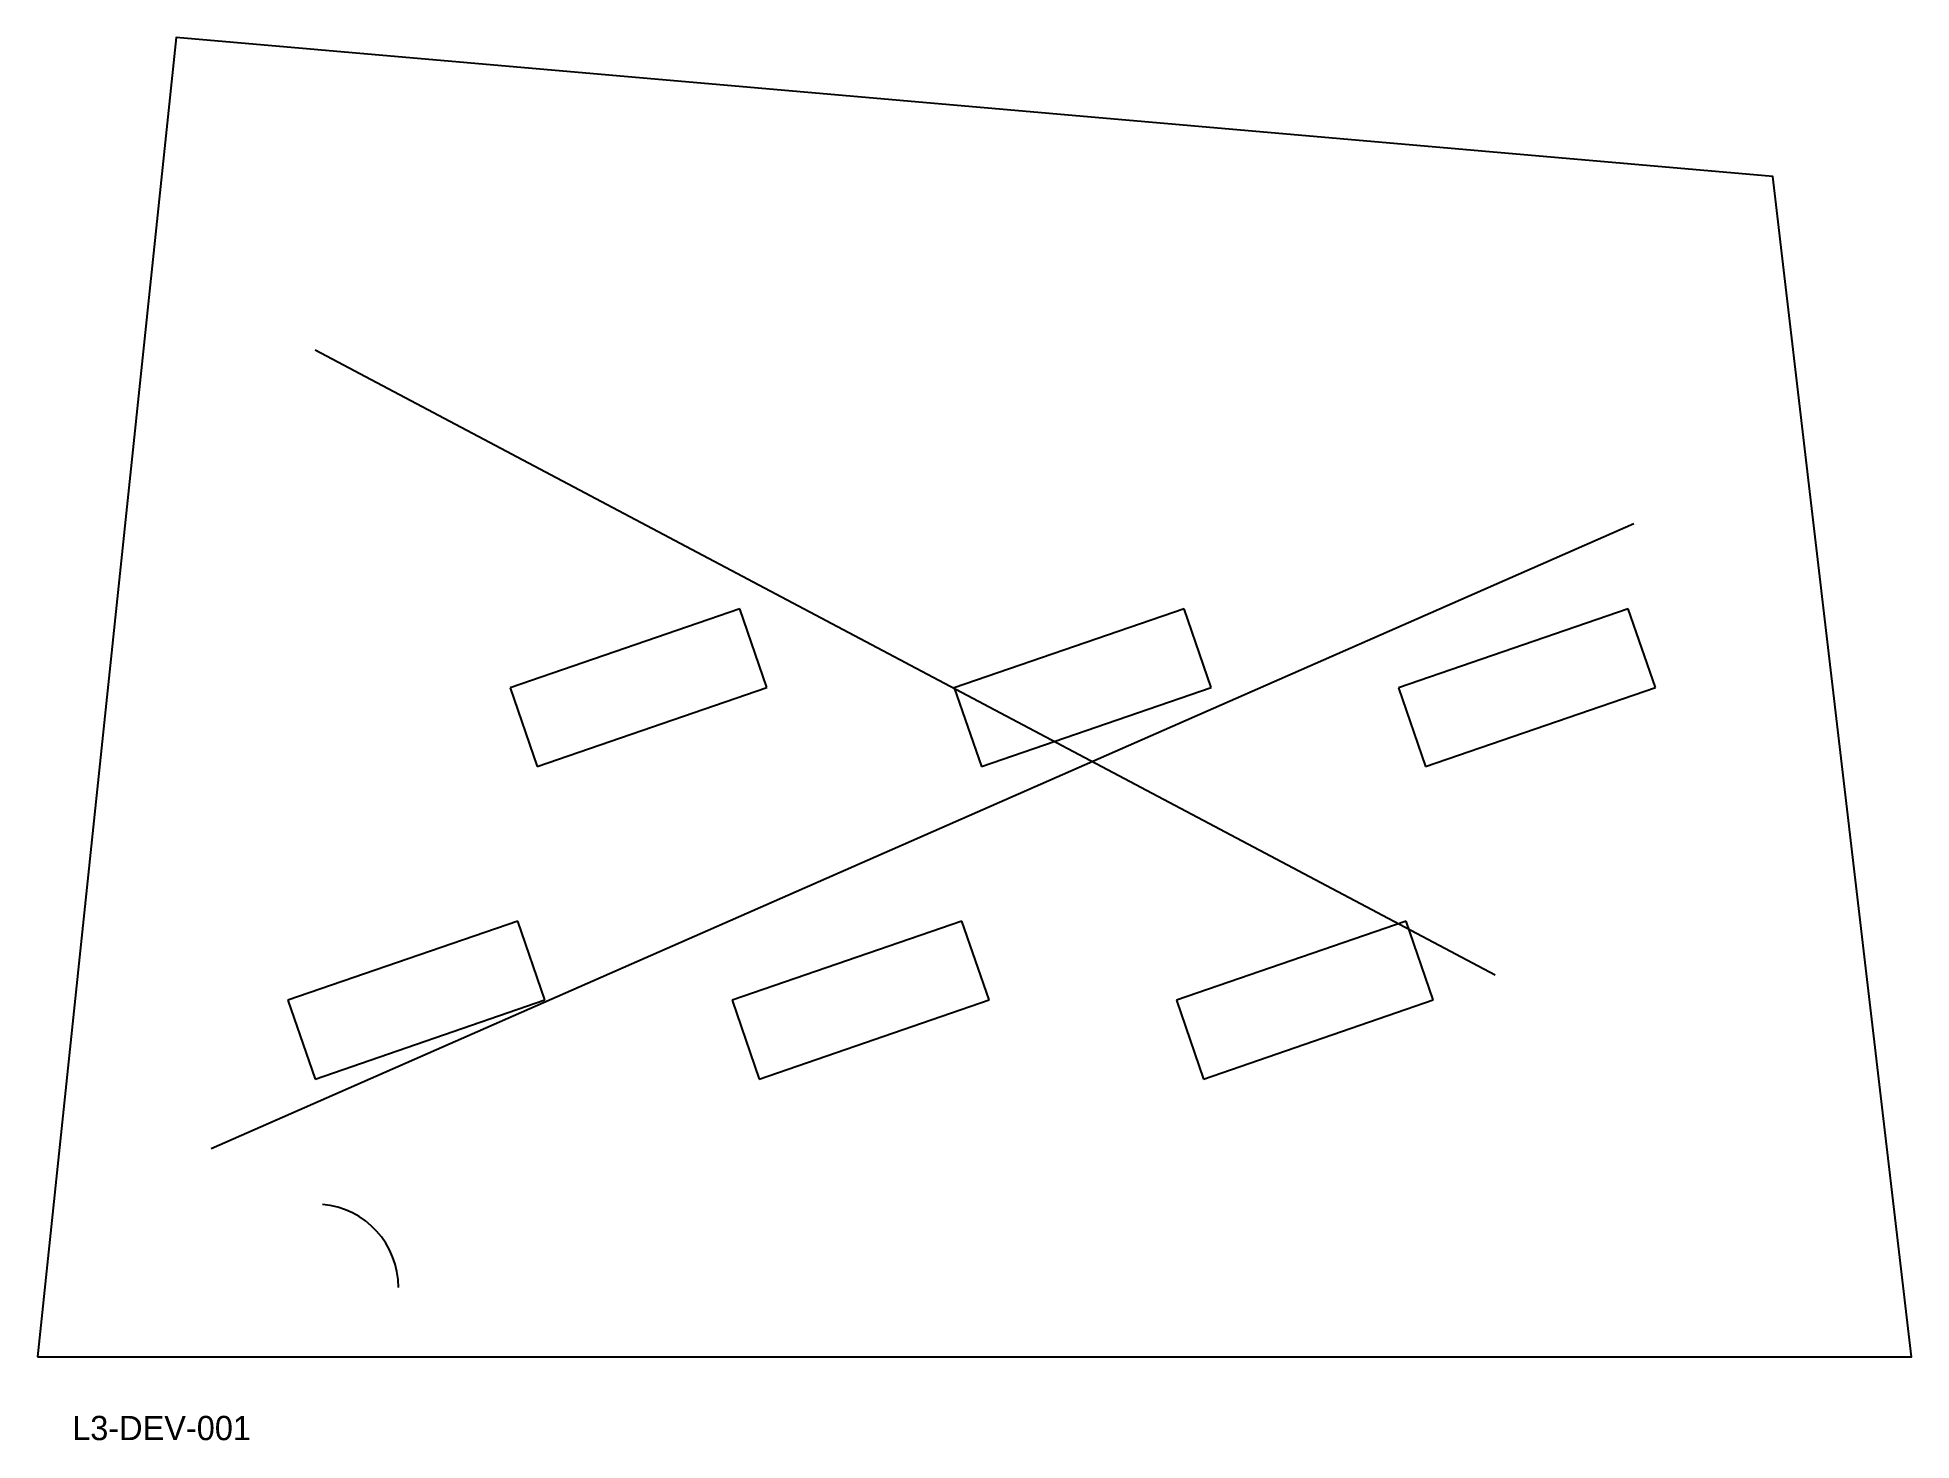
# Model space of a CAD drawing. Header units: millimetres. Extents: x 0 to 27000, y -1205 to 19000.
import ezdxf

# ---------------------------------------------------------------- set-up
doc = ezdxf.new("R2010")
doc.units = ezdxf.units.MM
doc.layers.get('0').update_dxf_attribs({"linetype": 'CONTINUOUS'})
for name, color, linetype in [('AISLE', 4, 'CONTINUOUS'), ('ANNOTATION', 7, 'CONTINUOUS'), ('DOOR', 2, 'CONTINUOUS'), ('RACK', 3, 'CONTINUOUS'), ('WALL', 7, 'CONTINUOUS')]:
    doc.layers.add(name, color=color, linetype=linetype)

# ---------------------------------------------------------------- blocks, each defined once
blk = doc.blocks.new('RACK_UNIT')
for p, q in [((3500, 1200), (0, 1200)), ((0, 1200), (0, 0)), ((3500, 0), (3500, 1200)), ((0, 0), (3500, 0))]:
    blk.add_line(p, q)

msp = doc.modelspace()

# ---------------------------------------------------------------- linework, layer by layer
at = {"layer": 'AISLE'}
for p, q in [((4000, 14500), (21000, 5500)), ((2500, 3000), (23000, 12000))]:
    msp.add_line(p, q, dxfattribs=at)
at = {"layer": 'DOOR'}
msp.add_arc((4000, 1000), 1200, 0, 85, dxfattribs=at)
at = {"layer": 'WALL'}
msp.add_lwpolyline([(0, 0), (27000, 0), (25000, 17000), (2000, 19000)], close=True, dxfattribs=at)

# ---------------------------------------------------------------- block references
at = {"layer": 'RACK', "rotation": 19}
for p in [(7200, 8500), (13600, 8500), (20000, 8500), (4000, 4000), (10400, 4000), (16800, 4000)]:
    msp.add_blockref('RACK_UNIT', p, dxfattribs=at)

# ---------------------------------------------------------------- texts
at = {"layer": 'ANNOTATION'}
msp.add_text('L3-DEV-001', height=350, dxfattribs=at).set_placement((500, -1200))

doc.saveas('drawing.dxf')
